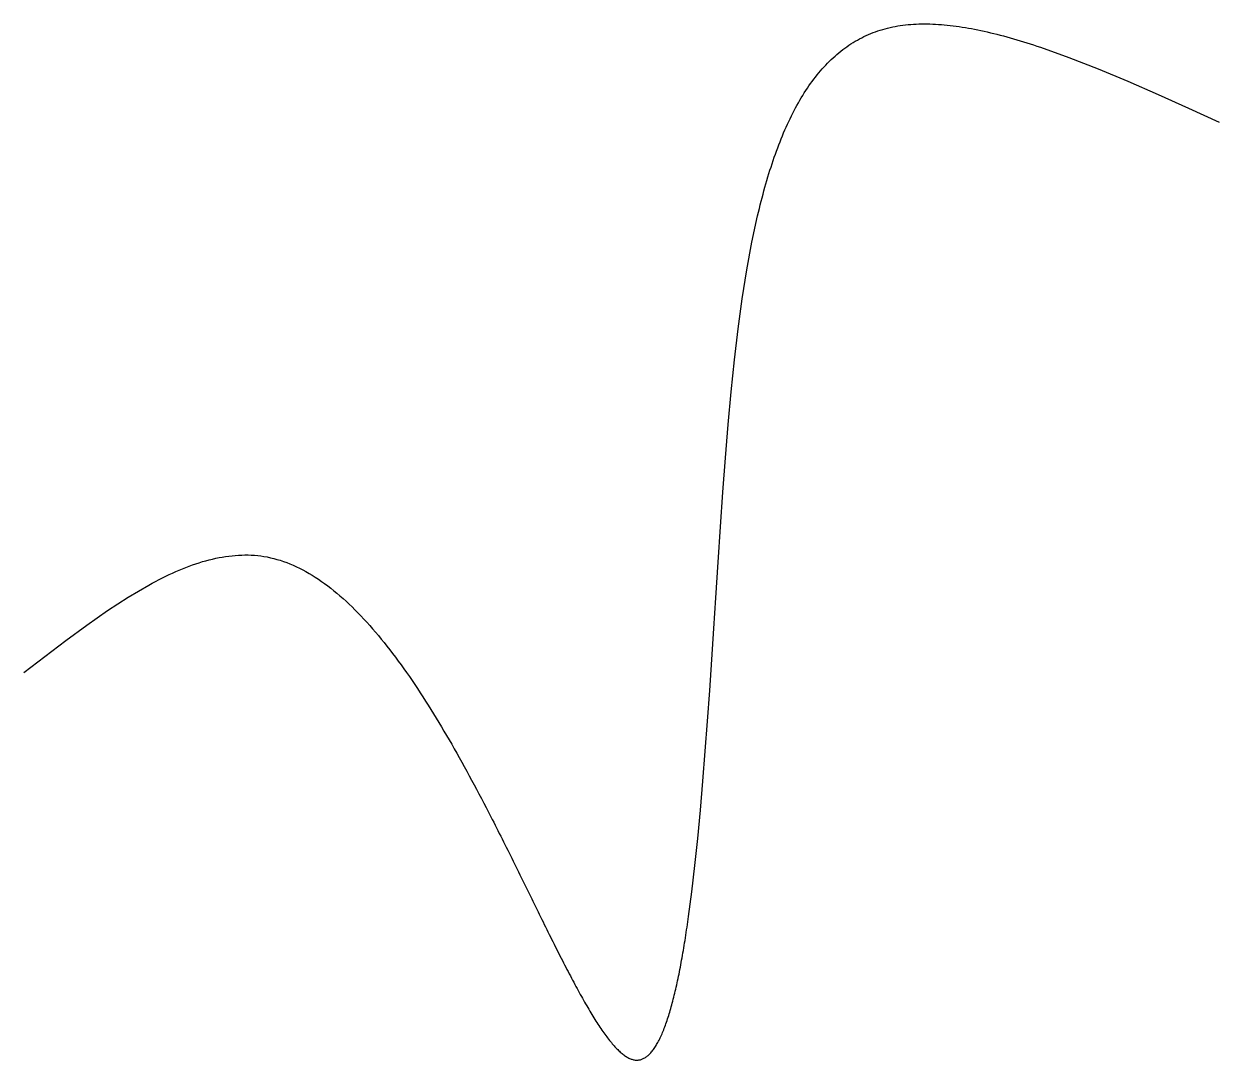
# Model space of a CAD drawing. Header units: millimetres. Extents: x 0 to 1200, y 0 to 841.
# Drawn here: x 273.66 to 280.22, y 759.18 to 764.87 of the extents above; entities that cross this region are included whole.
import ezdxf

# ---------------------------------------------------------------- set-up
doc = ezdxf.new("R2010")
doc.units = ezdxf.units.MM
doc.layers.add('Standard', color=7, linetype='Continuous', lineweight=25)

msp = doc.modelspace()

# ---------------------------------------------------------------- linework, layer by layer
at = {"layer": 'Standard', "color": 7, "linetype": 'Continuous', "lineweight": -3}
for p, q in [((278.2928, 764.8086), (278.3054, 764.8139)), ((278.3054, 764.8139), (278.3182, 764.819)), ((278.3182, 764.819), (278.3311, 764.8238)), ((278.3311, 764.8238), (278.3441, 764.8284)), ((278.3441, 764.8284), (278.3573, 764.8327)), ((278.3573, 764.8327), (278.3707, 764.8368)), ((278.3707, 764.8368), (278.3842, 764.8406)), ((278.3842, 764.8406), (278.3978, 764.8441)), ((278.3978, 764.8441), (278.4116, 764.8474)), ((278.4116, 764.8474), (278.4255, 764.8504)), ((278.4255, 764.8504), (278.4393, 764.8531)), ((278.4393, 764.8531), (278.4531, 764.8556)), ((278.4531, 764.8556), (278.4671, 764.8578)), ((278.4671, 764.8578), (278.4813, 764.8597)), ((278.4813, 764.8597), (278.4956, 764.8615)), ((278.4956, 764.8615), (278.51, 764.863)), ((278.51, 764.863), (278.5245, 764.8642)), ((278.5245, 764.8642), (278.5392, 764.8652)), ((278.5392, 764.8652), (278.554, 764.866)), ((278.554, 764.866), (278.5689, 764.8666)), ((278.5689, 764.8666), (278.584, 764.8669)), ((278.584, 764.8669), (278.5992, 764.867)), ((278.5992, 764.867), (278.6145, 764.8669)), ((278.6145, 764.8669), (278.6299, 764.8666)), ((278.6299, 764.8666), (278.6455, 764.8661)), ((278.6455, 764.8661), (278.6612, 764.8653)), ((278.6612, 764.8653), (278.677, 764.8644)), ((278.677, 764.8644), (278.6929, 764.8632)), ((278.6929, 764.8632), (278.7089, 764.8619)), ((278.7089, 764.8619), (278.725, 764.8603)), ((278.725, 764.8603), (278.7413, 764.8586)), ((278.7413, 764.8586), (278.7577, 764.8566)), ((278.7577, 764.8566), (278.7741, 764.8545)), ((278.7741, 764.8545), (278.7907, 764.8521)), ((278.7907, 764.8521), (278.8074, 764.8496)), ((278.8074, 764.8496), (278.8242, 764.8469)), ((278.8242, 764.8469), (278.8411, 764.844)), ((278.8411, 764.844), (278.8581, 764.8409)), ((278.8581, 764.8409), (278.8752, 764.8376)), ((278.8752, 764.8376), (278.8924, 764.8342)), ((278.8924, 764.8342), (278.9097, 764.8306)), ((278.9097, 764.8306), (278.9271, 764.8268)), ((278.9271, 764.8268), (278.9446, 764.8229)), ((278.9446, 764.8229), (278.9622, 764.8188)), ((278.9622, 764.8188), (278.9798, 764.8145)), ((278.9798, 764.8145), (278.9976, 764.8101)), ((278.1739, 764.7419), (278.1852, 764.7496)), ((278.1852, 764.7496), (278.1966, 764.7571)), ((278.1966, 764.7571), (278.2082, 764.7644)), ((278.2082, 764.7644), (278.2198, 764.7715)), ((278.2198, 764.7715), (278.2317, 764.7783)), ((278.2317, 764.7783), (278.2436, 764.7848)), ((278.2436, 764.7848), (278.2557, 764.7911)), ((278.2557, 764.7911), (278.2679, 764.7972)), ((278.2679, 764.7972), (278.2803, 764.803)), ((278.2803, 764.803), (278.2928, 764.8086)), ((278.9976, 764.8101), (279.0155, 764.8055)), ((279.0155, 764.8055), (279.0334, 764.8007)), ((279.0334, 764.8007), (279.0515, 764.7958)), ((279.0515, 764.7958), (279.0696, 764.7908)), ((279.0696, 764.7908), (279.0878, 764.7856)), ((279.0878, 764.7856), (279.1061, 764.7802)), ((279.1061, 764.7802), (279.1244, 764.7747)), ((279.1244, 764.7747), (279.1429, 764.7691)), ((279.1429, 764.7691), (279.1614, 764.7633)), ((279.1614, 764.7633), (279.18, 764.7575)), ((279.18, 764.7575), (279.1987, 764.7514)), ((279.1987, 764.7514), (279.2174, 764.7453)), ((278.0884, 764.6714), (278.0986, 764.681)), ((278.0986, 764.681), (278.109, 764.6904)), ((278.109, 764.6904), (278.1195, 764.6996)), ((278.1195, 764.6996), (278.1301, 764.7085)), ((278.1301, 764.7085), (278.1409, 764.7172)), ((278.1409, 764.7172), (278.1518, 764.7256)), ((278.1518, 764.7256), (278.1628, 764.7339)), ((278.1628, 764.7339), (278.1739, 764.7419)), ((279.2174, 764.7453), (279.2362, 764.739)), ((279.2362, 764.739), (279.3925, 764.6832)), ((279.3925, 764.6832), (279.5526, 764.6205)), ((278.0294, 764.6091), (278.0389, 764.62)), ((278.0389, 764.62), (278.0486, 764.6307)), ((278.0486, 764.6307), (278.0583, 764.6412)), ((278.0583, 764.6412), (278.0682, 764.6515)), ((278.0682, 764.6515), (278.0782, 764.6616)), ((278.0782, 764.6616), (278.0884, 764.6714)), ((279.5526, 764.6205), (279.7159, 764.5522)), ((277.9746, 764.5389), (277.9835, 764.5512)), ((277.9835, 764.5512), (277.9924, 764.5632)), ((277.9924, 764.5632), (278.0015, 764.575)), ((278.0015, 764.575), (278.0107, 764.5866)), ((278.0107, 764.5866), (278.02, 764.5979)), ((278.02, 764.5979), (278.0294, 764.6091)), ((279.7159, 764.5522), (279.8816, 764.4798)), ((277.9321, 764.4747), (277.9404, 764.488)), ((277.9404, 764.488), (277.9488, 764.501)), ((277.9488, 764.501), (277.9573, 764.5139)), ((277.9573, 764.5139), (277.9659, 764.5265)), ((277.9659, 764.5265), (277.9746, 764.5389)), ((277.8923, 764.4054), (277.9001, 764.4197)), ((277.9001, 764.4197), (277.9079, 764.4338)), ((277.9079, 764.4338), (277.9159, 764.4476)), ((277.9159, 764.4476), (277.924, 764.4613)), ((277.924, 764.4613), (277.9321, 764.4747)), ((279.8816, 764.4798), (280.0488, 764.4046)), ((277.8624, 764.3465), (277.8697, 764.3615)), ((277.8697, 764.3615), (277.8771, 764.3764)), ((277.8771, 764.3764), (277.8847, 764.391)), ((277.8847, 764.391), (277.8923, 764.4054)), ((280.0488, 764.4046), (280.2168, 764.328)), ((277.834, 764.2845), (277.8409, 764.3003)), ((277.8409, 764.3003), (277.848, 764.3159)), ((277.848, 764.3159), (277.8551, 764.3313)), ((277.8551, 764.3313), (277.8624, 764.3465)), ((277.8071, 764.2195), (277.8137, 764.2361)), ((277.8137, 764.2361), (277.8204, 764.2524)), ((277.8204, 764.2524), (277.8271, 764.2685)), ((277.8271, 764.2685), (277.834, 764.2845)), ((277.7818, 764.1517), (277.788, 764.1689)), ((277.788, 764.1689), (277.7943, 764.186)), ((277.7943, 764.186), (277.8007, 764.2028)), ((277.8007, 764.2028), (277.8071, 764.2195)), ((277.7578, 764.0811), (277.7637, 764.099)), ((277.7637, 764.099), (277.7696, 764.1167)), ((277.7696, 764.1167), (277.7757, 764.1343)), ((277.7757, 764.1343), (277.7818, 764.1517)), ((277.7353, 764.0078), (277.7408, 764.0263)), ((277.7408, 764.0263), (277.7464, 764.0448)), ((277.7464, 764.0448), (277.7521, 764.063)), ((277.7521, 764.063), (277.7578, 764.0811)), ((277.7192, 763.951), (277.7245, 763.9701)), ((277.7245, 763.9701), (277.7298, 763.989)), ((277.7298, 763.989), (277.7353, 764.0078)), ((277.6989, 763.8732), (277.7038, 763.8929)), ((277.7038, 763.8929), (277.7089, 763.9124)), ((277.7089, 763.9124), (277.714, 763.9318)), ((277.714, 763.9318), (277.7192, 763.951)), ((277.6844, 763.8132), (277.6892, 763.8333)), ((277.6892, 763.8333), (277.694, 763.8533)), ((277.694, 763.8533), (277.6989, 763.8732)), ((277.6532, 763.6679), (277.6844, 763.8132)), ((277.6252, 763.5158), (277.6532, 763.6679)), ((277.6002, 763.3572), (277.6252, 763.5158)), ((277.5778, 763.1927), (277.6002, 763.3572)), ((277.5577, 763.0226), (277.5778, 763.1927)), ((277.5395, 762.8474), (277.5577, 763.0226)), ((277.5231, 762.6677), (277.5395, 762.8474)), ((277.508, 762.4837), (277.5231, 762.6677)), ((277.494, 762.2961), (277.508, 762.4837)), ((277.4808, 762.1053), (277.494, 762.2961)), ((277.468, 761.9116), (277.4808, 762.1053)), ((274.6745, 761.924), (274.6926, 761.9285)), ((274.6926, 761.9285), (274.7106, 761.9326)), ((274.7106, 761.9326), (274.7286, 761.9362)), ((274.7286, 761.9362), (274.7465, 761.9395)), ((274.7465, 761.9395), (274.7644, 761.9424)), ((274.7644, 761.9424), (274.7822, 761.9449)), ((274.7822, 761.9449), (274.8, 761.9469)), ((274.8, 761.9469), (274.8177, 761.9485)), ((274.8177, 761.9485), (274.8354, 761.9497)), ((274.8354, 761.9497), (274.853, 761.9504)), ((274.853, 761.9504), (274.8706, 761.9507)), ((274.8706, 761.9507), (274.8882, 761.9506)), ((274.8882, 761.9506), (274.9056, 761.9499)), ((274.9056, 761.9499), (274.9231, 761.9488)), ((274.9231, 761.9488), (274.9405, 761.9473)), ((274.9405, 761.9473), (274.9578, 761.9452)), ((274.9578, 761.9452), (274.975, 761.9427)), ((274.975, 761.9427), (274.9923, 761.9396)), ((274.9923, 761.9396), (275.0103, 761.9359)), ((275.0103, 761.9359), (275.0284, 761.9315)), ((275.0284, 761.9315), (275.0463, 761.9267)), ((275.0463, 761.9267), (275.0642, 761.9213)), ((274.4734, 761.8515), (274.4918, 761.8597)), ((274.4918, 761.8597), (274.5103, 761.8677)), ((274.5103, 761.8677), (274.5287, 761.8753)), ((274.5287, 761.8753), (274.547, 761.8826)), ((274.547, 761.8826), (274.5654, 761.8895)), ((274.5654, 761.8895), (274.5837, 761.8962)), ((274.5837, 761.8962), (274.6019, 761.9025)), ((274.6019, 761.9025), (274.6201, 761.9084)), ((274.6201, 761.9084), (274.6383, 761.914)), ((274.6383, 761.914), (274.6564, 761.9192)), ((274.6564, 761.9192), (274.6745, 761.924)), ((275.0642, 761.9213), (275.0821, 761.9154)), ((275.0821, 761.9154), (275.0998, 761.9089)), ((275.0998, 761.9089), (275.1175, 761.902)), ((275.1175, 761.902), (275.1352, 761.8945)), ((275.1352, 761.8945), (275.1528, 761.8865)), ((275.1528, 761.8865), (275.1703, 761.878)), ((275.1703, 761.878), (275.1877, 761.8691)), ((275.1877, 761.8691), (275.2051, 761.8596)), ((275.2051, 761.8596), (275.2225, 761.8497)), ((277.4553, 761.7157), (277.468, 761.9116)), ((274.3431, 761.7858), (274.3618, 761.796)), ((274.3618, 761.796), (274.3805, 761.8059)), ((274.3805, 761.8059), (274.3991, 761.8156)), ((274.3991, 761.8156), (274.4177, 761.825)), ((274.4177, 761.825), (274.4363, 761.8341)), ((274.4363, 761.8341), (274.4548, 761.843)), ((274.4548, 761.843), (274.4734, 761.8515)), ((275.2225, 761.8497), (275.2397, 761.8393)), ((275.2397, 761.8393), (275.2569, 761.8285)), ((275.2569, 761.8285), (275.274, 761.8172)), ((275.274, 761.8172), (275.2911, 761.8055)), ((275.2911, 761.8055), (275.3081, 761.7933)), ((274.2304, 761.7195), (274.3431, 761.7858)), ((275.3081, 761.7933), (275.3251, 761.7807)), ((275.3251, 761.7807), (275.3419, 761.7676)), ((275.3419, 761.7676), (275.3588, 761.7542)), ((275.3588, 761.7542), (275.3755, 761.7404)), ((275.3755, 761.7404), (275.3922, 761.7261)), ((274.1169, 761.6457), (274.2304, 761.7195)), ((275.3922, 761.7261), (275.4088, 761.7115)), ((275.4088, 761.7115), (275.4254, 761.6964)), ((275.4254, 761.6964), (275.4419, 761.681)), ((275.4419, 761.681), (275.4583, 761.6653)), ((275.4583, 761.6653), (275.4746, 761.6491)), ((277.4443, 761.5464), (277.4553, 761.7157)), ((274.0026, 761.5658), (274.1169, 761.6457)), ((275.4746, 761.6491), (275.4909, 761.6326)), ((275.4909, 761.6326), (275.5072, 761.6158)), ((275.5072, 761.6158), (275.5233, 761.5986)), ((275.5233, 761.5986), (275.5394, 761.581)), ((273.8879, 761.4813), (274.0026, 761.5658)), ((275.5394, 761.581), (275.5554, 761.5632)), ((275.5554, 761.5632), (275.5714, 761.545)), ((275.5714, 761.545), (275.5873, 761.5265)), ((277.433, 761.3767), (277.4443, 761.5464)), ((273.7728, 761.3939), (273.8879, 761.4813)), ((275.5873, 761.5265), (275.6031, 761.5077)), ((275.6031, 761.5077), (275.6189, 761.4886)), ((275.6189, 761.4886), (275.6346, 761.4693)), ((275.6346, 761.4693), (275.6502, 761.4496)), ((275.6502, 761.4496), (275.6658, 761.4296)), ((275.6658, 761.4296), (275.6813, 761.4094)), ((275.6813, 761.4094), (275.6967, 761.3889)), ((273.6576, 761.3049), (273.7728, 761.3939)), ((275.6967, 761.3889), (275.7121, 761.3682)), ((275.7121, 761.3682), (275.7274, 761.3472)), ((275.7274, 761.3472), (275.7426, 761.326)), ((277.4215, 761.2072), (277.433, 761.3767)), ((275.7426, 761.326), (275.7578, 761.3046)), ((275.7578, 761.3046), (275.7729, 761.2829)), ((275.7729, 761.2829), (275.7879, 761.261)), ((275.7879, 761.261), (275.8029, 761.2389)), ((275.8029, 761.2389), (275.8178, 761.2166)), ((275.8178, 761.2166), (275.8326, 761.1941)), ((277.4095, 761.039), (277.4215, 761.2072)), ((275.8326, 761.1941), (275.8474, 761.1714)), ((275.8474, 761.1714), (275.8621, 761.1485)), ((275.8621, 761.1485), (275.8767, 761.1254)), ((275.8767, 761.1254), (275.8913, 761.1022)), ((275.8913, 761.1022), (275.9057, 761.0788)), ((275.9057, 761.0788), (275.9202, 761.0553)), ((275.9202, 761.0553), (275.9345, 761.0316)), ((275.9345, 761.0316), (275.9488, 761.0078)), ((275.9488, 761.0078), (275.963, 760.9838)), ((277.397, 760.8727), (277.4095, 761.039)), ((275.963, 760.9838), (275.9772, 760.9598)), ((275.9772, 760.9598), (275.9912, 760.9356)), ((275.9912, 760.9356), (276.0053, 760.9113)), ((276.0053, 760.9113), (276.0192, 760.8869)), ((276.0192, 760.8869), (276.0331, 760.8624)), ((276.0331, 760.8624), (276.0469, 760.8378)), ((276.0469, 760.8378), (276.0606, 760.8131)), ((276.0606, 760.8131), (276.0743, 760.7884)), ((277.3838, 760.7093), (277.397, 760.8727)), ((276.0743, 760.7884), (276.0879, 760.7636)), ((276.0879, 760.7636), (276.1014, 760.7387)), ((276.1014, 760.7387), (276.1148, 760.7138)), ((276.1148, 760.7138), (276.1282, 760.6888)), ((276.1282, 760.6888), (276.1415, 760.6639)), ((277.3699, 760.5497), (277.3838, 760.7093)), ((276.1415, 760.6639), (276.1548, 760.6388)), ((276.1548, 760.6388), (276.168, 760.6138)), ((276.168, 760.6138), (276.1811, 760.5887)), ((276.1811, 760.5887), (276.1941, 760.5637)), ((276.1941, 760.5637), (276.2071, 760.5386)), ((277.3552, 760.3946), (277.3699, 760.5497)), ((276.2071, 760.5386), (276.22, 760.5135)), ((276.22, 760.5135), (276.2278, 760.4982)), ((276.2278, 760.4982), (276.2357, 760.4829)), ((276.2357, 760.4829), (276.2435, 760.4675)), ((276.2435, 760.4675), (276.2513, 760.4522)), ((276.2513, 760.4522), (276.259, 760.4369)), ((276.259, 760.4369), (276.2667, 760.4216)), ((276.2667, 760.4216), (276.2745, 760.4064)), ((276.2745, 760.4064), (276.2821, 760.3911)), ((276.2821, 760.3911), (276.2898, 760.3759)), ((276.2898, 760.3759), (276.2974, 760.3607)), ((276.2974, 760.3607), (276.305, 760.3455)), ((277.3396, 760.245), (277.3552, 760.3946)), ((276.305, 760.3455), (276.3126, 760.3303)), ((276.3126, 760.3303), (276.3201, 760.3152)), ((276.3201, 760.3152), (276.3276, 760.3)), ((276.3276, 760.3), (276.3351, 760.285)), ((276.3351, 760.285), (276.3426, 760.2699)), ((276.3426, 760.2699), (276.35, 760.2549)), ((276.35, 760.2549), (276.3574, 760.2399)), ((276.3574, 760.2399), (276.3648, 760.2249)), ((276.3648, 760.2249), (276.3722, 760.21)), ((277.3229, 760.1016), (277.3396, 760.245)), ((276.3722, 760.21), (276.3795, 760.1951)), ((276.3795, 760.1951), (276.3868, 760.1803)), ((276.3868, 760.1803), (276.3941, 760.1655)), ((276.3941, 760.1655), (276.4013, 760.1507)), ((276.4013, 760.1507), (276.4085, 760.136)), ((276.4085, 760.136), (276.4157, 760.1214)), ((276.4157, 760.1214), (276.4229, 760.1068)), ((276.4229, 760.1068), (276.43, 760.0922)), ((276.43, 760.0922), (276.4371, 760.0777)), ((277.3051, 759.9653), (277.3229, 760.1016)), ((276.4371, 760.0777), (276.4442, 760.0632)), ((276.4442, 760.0632), (276.4513, 760.0488)), ((276.4513, 760.0488), (276.4583, 760.0345)), ((276.4583, 760.0345), (276.4653, 760.0202)), ((276.4653, 760.0202), (276.4723, 760.006)), ((276.4723, 760.006), (276.4792, 759.9918)), ((276.4792, 759.9918), (276.4862, 759.9777)), ((276.4862, 759.9777), (276.4931, 759.9637)), ((276.4931, 759.9637), (276.4999, 759.9498)), ((277.303, 759.9503), (277.3051, 759.9653)), ((276.4999, 759.9498), (276.5068, 759.9359)), ((276.5068, 759.9359), (276.5136, 759.922)), ((276.5136, 759.922), (276.5204, 759.9083)), ((276.5204, 759.9083), (276.5271, 759.8946)), ((276.5271, 759.8946), (276.5338, 759.881)), ((277.2945, 759.8915), (277.2967, 759.9061)), ((277.2967, 759.9061), (277.2988, 759.9207)), ((277.2988, 759.9207), (277.3009, 759.9355)), ((277.3009, 759.9355), (277.303, 759.9503)), ((276.5338, 759.881), (276.5405, 759.8675)), ((276.5405, 759.8675), (276.5472, 759.854)), ((276.5472, 759.854), (276.5539, 759.8407)), ((276.5539, 759.8407), (276.5605, 759.8274)), ((276.5605, 759.8274), (276.5671, 759.8142)), ((277.2835, 759.8204), (277.2857, 759.8344)), ((277.2857, 759.8344), (277.288, 759.8485)), ((277.288, 759.8485), (277.2902, 759.8627)), ((277.2902, 759.8627), (277.2924, 759.8771)), ((277.2924, 759.8771), (277.2945, 759.8915)), ((276.5671, 759.8142), (276.5736, 759.8011)), ((276.5736, 759.8011), (276.5802, 759.7881)), ((276.5802, 759.7881), (276.5867, 759.7751)), ((276.5867, 759.7751), (276.5932, 759.7623)), ((276.5932, 759.7623), (276.5996, 759.7495)), ((277.272, 759.7522), (277.2744, 759.7656)), ((277.2744, 759.7656), (277.2767, 759.7792)), ((277.2767, 759.7792), (277.279, 759.7928)), ((277.279, 759.7928), (277.2812, 759.8066)), ((277.2812, 759.8066), (277.2835, 759.8204)), ((276.5996, 759.7495), (276.6061, 759.7369)), ((276.6061, 759.7369), (276.6125, 759.7243)), ((276.6125, 759.7243), (276.6188, 759.7119)), ((276.6188, 759.7119), (276.6252, 759.6995)), ((276.6252, 759.6995), (276.6315, 759.6872)), ((277.2601, 759.687), (277.2626, 759.6998)), ((277.2626, 759.6998), (277.265, 759.7127)), ((277.265, 759.7127), (277.2673, 759.7258)), ((277.2673, 759.7258), (277.2697, 759.7389)), ((277.2697, 759.7389), (277.272, 759.7522)), ((276.6315, 759.6872), (276.6378, 759.6751)), ((276.6378, 759.6751), (276.644, 759.663)), ((276.644, 759.663), (276.6503, 759.6511)), ((276.6503, 759.6511), (276.6565, 759.6392)), ((276.6565, 759.6392), (276.6626, 759.6275)), ((277.2478, 759.625), (277.2503, 759.6372)), ((277.2503, 759.6372), (277.2528, 759.6494)), ((277.2528, 759.6494), (277.2553, 759.6618)), ((277.2553, 759.6618), (277.2577, 759.6744)), ((277.2577, 759.6744), (277.2601, 759.687)), ((276.6626, 759.6275), (276.6688, 759.6158)), ((276.6688, 759.6158), (276.6749, 759.6043)), ((276.6749, 759.6043), (276.681, 759.5929)), ((276.681, 759.5929), (276.6871, 759.5817)), ((276.6871, 759.5817), (276.6931, 759.5705)), ((276.6931, 759.5705), (276.6991, 759.5594)), ((277.2323, 759.555), (277.2349, 759.5664)), ((277.2349, 759.5664), (277.2375, 759.5778)), ((277.2375, 759.5778), (277.2401, 759.5894)), ((277.2401, 759.5894), (277.2427, 759.6011)), ((277.2427, 759.6011), (277.2452, 759.613)), ((277.2452, 759.613), (277.2478, 759.625)), ((276.6991, 759.5594), (276.7051, 759.5485)), ((276.7051, 759.5485), (276.7111, 759.5377)), ((276.7111, 759.5377), (276.717, 759.527)), ((276.717, 759.527), (276.7229, 759.5165)), ((276.7229, 759.5165), (276.7287, 759.5061)), ((276.7287, 759.5061), (276.7346, 759.4958)), ((277.2161, 759.4901), (277.2189, 759.5006)), ((277.2189, 759.5006), (277.2216, 759.5112)), ((277.2216, 759.5112), (277.2243, 759.5219)), ((277.2243, 759.5219), (277.227, 759.5328)), ((277.227, 759.5328), (277.2297, 759.5438)), ((277.2297, 759.5438), (277.2323, 759.555)), ((276.7346, 759.4958), (276.7404, 759.4856)), ((276.7404, 759.4856), (276.7462, 759.4756)), ((276.7462, 759.4756), (276.7519, 759.4657)), ((276.7519, 759.4657), (276.7577, 759.4559)), ((276.7577, 759.4559), (276.7634, 759.4463)), ((276.7634, 759.4463), (276.769, 759.4368)), ((276.769, 759.4368), (276.7747, 759.4275)), ((277.1992, 759.4305), (277.202, 759.44)), ((277.202, 759.44), (277.2049, 759.4498)), ((277.2049, 759.4498), (277.2077, 759.4596)), ((277.2077, 759.4596), (277.2105, 759.4696)), ((277.2105, 759.4696), (277.2133, 759.4798)), ((277.2133, 759.4798), (277.2161, 759.4901)), ((276.7747, 759.4275), (276.7803, 759.4183)), ((276.7803, 759.4183), (276.7859, 759.4092)), ((276.7859, 759.4092), (276.7914, 759.4003)), ((276.7914, 759.4003), (276.797, 759.3915)), ((276.797, 759.3915), (276.8025, 759.3829)), ((276.8025, 759.3829), (276.8079, 759.3744)), ((276.8079, 759.3744), (276.8134, 759.3661)), ((277.1753, 759.3598), (277.1784, 759.3681)), ((277.1784, 759.3681), (277.1814, 759.3765)), ((277.1814, 759.3765), (277.1844, 759.3851)), ((277.1844, 759.3851), (277.1874, 759.3939)), ((277.1874, 759.3939), (277.1904, 759.4028)), ((277.1904, 759.4028), (277.1933, 759.4119)), ((277.1933, 759.4119), (277.1963, 759.4211)), ((277.1963, 759.4211), (277.1992, 759.4305)), ((276.8134, 759.3661), (276.8188, 759.358)), ((276.8188, 759.358), (276.8242, 759.35)), ((276.8242, 759.35), (276.8295, 759.3421)), ((276.8295, 759.3421), (276.8349, 759.3345)), ((276.8349, 759.3345), (276.8402, 759.3269)), ((276.8402, 759.3269), (276.8454, 759.3196)), ((276.8454, 759.3196), (276.8507, 759.3124)), ((276.8507, 759.3124), (276.8559, 759.3053)), ((276.8559, 759.3053), (276.8611, 759.2985)), ((277.15, 759.2997), (277.1533, 759.3066)), ((277.1533, 759.3066), (277.1565, 759.3137)), ((277.1565, 759.3137), (277.1597, 759.3209)), ((277.1597, 759.3209), (277.1629, 759.3284)), ((277.1629, 759.3284), (277.166, 759.336)), ((277.166, 759.336), (277.1691, 759.3437)), ((277.1691, 759.3437), (277.1722, 759.3517)), ((277.1722, 759.3517), (277.1753, 759.3598)), ((276.8611, 759.2985), (276.8662, 759.2918)), ((276.8662, 759.2918), (276.8714, 759.2853)), ((276.8714, 759.2853), (276.8765, 759.2789)), ((276.8765, 759.2789), (276.8815, 759.2727)), ((276.8815, 759.2727), (276.8866, 759.2667)), ((276.8866, 759.2667), (276.8916, 759.2609)), ((276.8916, 759.2609), (276.8966, 759.2553)), ((276.8966, 759.2553), (276.9015, 759.2498)), ((276.9015, 759.2498), (276.9064, 759.2445)), ((276.9064, 759.2445), (276.9113, 759.2395)), ((276.9113, 759.2395), (276.9162, 759.2345)), ((277.1127, 759.2354), (277.1162, 759.2403)), ((277.1162, 759.2403), (277.1197, 759.2454)), ((277.1197, 759.2454), (277.1232, 759.2507)), ((277.1232, 759.2507), (277.1266, 759.2562)), ((277.1266, 759.2562), (277.13, 759.2619)), ((277.13, 759.2619), (277.1334, 759.2677)), ((277.1334, 759.2677), (277.1368, 759.2738)), ((277.1368, 759.2738), (277.1401, 759.28)), ((277.1401, 759.28), (277.1434, 759.2863)), ((277.1434, 759.2863), (277.1467, 759.2929)), ((277.1467, 759.2929), (277.15, 759.2997)), ((276.9162, 759.2345), (276.921, 759.2298)), ((276.921, 759.2298), (276.9259, 759.2253)), ((276.9259, 759.2253), (276.9306, 759.221)), ((276.9306, 759.221), (276.9354, 759.2168)), ((276.9354, 759.2168), (276.9401, 759.2129)), ((276.9401, 759.2129), (276.9448, 759.2091)), ((276.9448, 759.2091), (276.9495, 759.2055)), ((276.9495, 759.2055), (276.9541, 759.2022)), ((276.9541, 759.2022), (276.9587, 759.199)), ((276.9587, 759.199), (276.9633, 759.1961)), ((276.9633, 759.1961), (276.9678, 759.1933)), ((276.9678, 759.1933), (276.9724, 759.1908)), ((276.9724, 759.1908), (276.9768, 759.1884)), ((276.9768, 759.1884), (276.9813, 759.1863)), ((276.9813, 759.1863), (276.9857, 759.1844)), ((276.9857, 759.1844), (276.9901, 759.1827)), ((276.9901, 759.1827), (276.9945, 759.1812)), ((276.9945, 759.1812), (276.9989, 759.1799)), ((276.9989, 759.1799), (277.0032, 759.1789)), ((277.0032, 759.1789), (277.0075, 759.1781)), ((277.0075, 759.1781), (277.0117, 759.1774)), ((277.0117, 759.1774), (277.016, 759.177)), ((277.016, 759.177), (277.0202, 759.1769)), ((277.0202, 759.1769), (277.0243, 759.1769)), ((277.0243, 759.1769), (277.0285, 759.1772)), ((277.0285, 759.1772), (277.0326, 759.1777)), ((277.0326, 759.1777), (277.0367, 759.1784)), ((277.0367, 759.1784), (277.0408, 759.1793)), ((277.0408, 759.1793), (277.0448, 759.1804)), ((277.0448, 759.1804), (277.0488, 759.1817)), ((277.0488, 759.1817), (277.0528, 759.1832)), ((277.0528, 759.1832), (277.0567, 759.185)), ((277.0567, 759.185), (277.0606, 759.187)), ((277.0606, 759.187), (277.0645, 759.1891)), ((277.0645, 759.1891), (277.0684, 759.1915)), ((277.0684, 759.1915), (277.0722, 759.1941)), ((277.0722, 759.1941), (277.076, 759.1968)), ((277.076, 759.1968), (277.0798, 759.1998)), ((277.0798, 759.1998), (277.0836, 759.203)), ((277.0836, 759.203), (277.0873, 759.2063)), ((277.0873, 759.2063), (277.091, 759.2099)), ((277.091, 759.2099), (277.0947, 759.2137)), ((277.0947, 759.2137), (277.0983, 759.2176)), ((277.0983, 759.2176), (277.102, 759.2218)), ((277.102, 759.2218), (277.1056, 759.2262)), ((277.1056, 759.2262), (277.1091, 759.2307)), ((277.1091, 759.2307), (277.1127, 759.2354))]:
    msp.add_line(p, q, dxfattribs=at)

doc.saveas('drawing.dxf')
